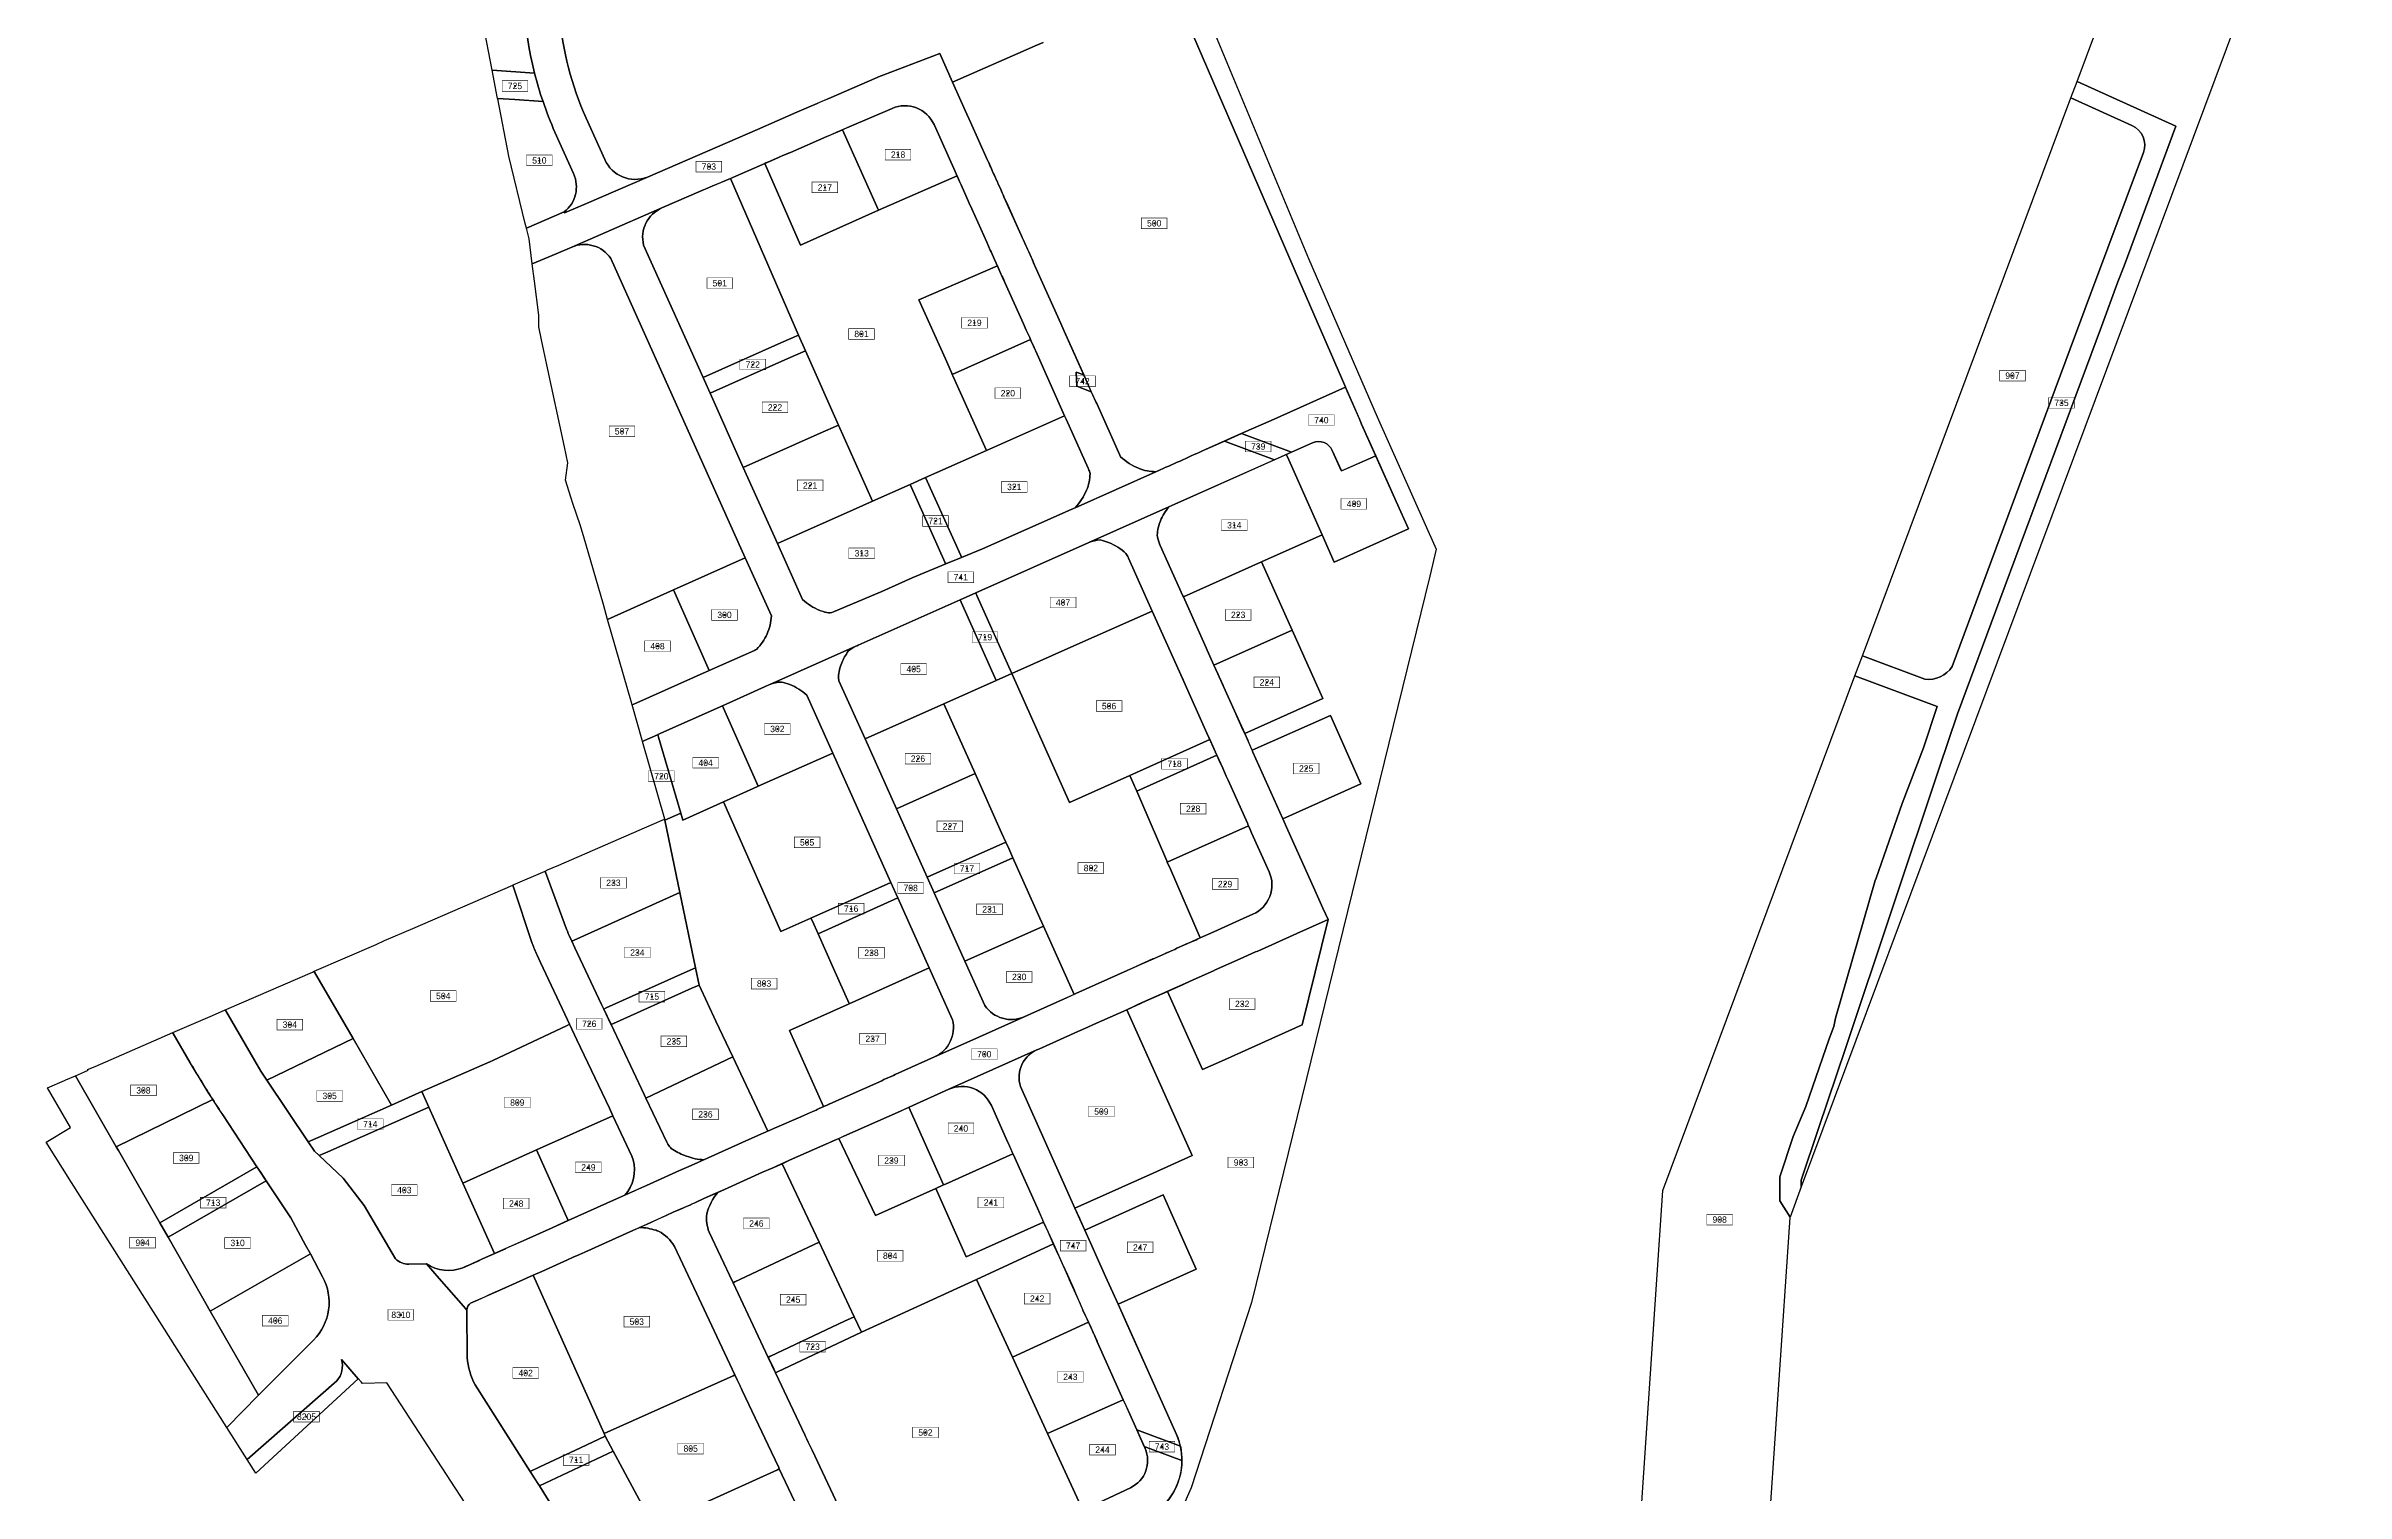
# Model space of a CAD drawing. Header units: millimetres. Extents: x 183940 to 185217, y 654069 to 656537.
# Drawn here: x 183940 to 185015, y 655316 to 655992 of the extents above; entities that cross this region are included whole.
import ezdxf
from ezdxf.enums import TextEntityAlignment as Align

# ---------------------------------------------------------------- set-up
doc = ezdxf.new("R2010")
doc.units = ezdxf.units.MM
doc.layers.add('pcell', color=160, linetype='Continuous')
doc.layers.add('scellno', color=160, linetype='Continuous')
doc.styles.add('mvt-nos', font='hebtxt.shx')

# ---------------------------------------------------------------- blocks, each defined once
blk = doc.blocks.new('cellno')
at = {"color": 2}
for points in [[(-0.4, 0), (0.4, 0)], [(0, 0.4), (0, -0.4)]]:
    blk.add_lwpolyline(points, dxfattribs=at)
at = {"layer": 'scellno', "const_width": 0.25}
blk.add_lwpolyline([(6, 2.5), (-6, 2.5), (-6, -2.5), (6, -2.5)], close=True, dxfattribs=at)
at = {"layer": 'scellno', "style": 'mvt-nos'}
blk.add_attdef('CELLNO', text='', height=3, dxfattribs=at).set_placement((0, 0), align=Align.MIDDLE)
at = {"layer": 'scellno', "style": 'mvt-nos', "flags": 1}
for tag, p in [('CODE', (-0.3, -6)), ('AREA', (0.2, -9))]:
    blk.add_attdef(tag, text='', height=2.5, dxfattribs=at).set_placement(p, align=Align.CENTER)

msp = doc.modelspace()

# ---------------------------------------------------------------- linework, layer by layer
at = {"layer": 'pcell'}
for points in [[(185014.8, 656140.2), (184760.3, 655458.6), (184760.3, 655461.7), (184768.4, 655485.8), (184781.1, 655523.8), (184824.8, 655654.3), (184833.3, 655679.7), (184853.1, 655732.9), (184900.6, 655860.6), (184908.3, 655881.5), (184911.2, 655889), (184912.7, 655893.2), (184935.3, 655954.3), (184889.2, 655975.2), (184961.1, 656167.7)], [(184475.5, 656023.5), (184530.1, 655892.4), (184562.1, 655818.4), (184589.8, 655756.6), (184586.7, 655744), (184503.5, 655404.6), (184475.2, 655318), (184399.8, 655147.5)]]:
    msp.add_lwpolyline(points, dxfattribs=at)
for points in [[(184115.1, 656108.3), (184114.5, 656119.8), (184114.8, 656119.7), (184121.6, 656118.1, -0.414214), (184125.4, 656112.1), (184123.8, 656105.3), (184135.7, 656102.5), (184137.3, 656109.3, -0.414214), (184143.3, 656113.1), (184157.1, 656109.8), (184164.4, 656108.1, -0.414214), (184175.6, 656090.1), (184169, 656061.8), (184165.6, 656046.1, 0.102075), (184168.4, 655979.1), (184148.7, 655980.5), (184144.5, 656002.3), (184144.5, 656008.1), (184140.7, 656027.9), (184140.4, 656028.4), (184136.7, 656039.7), (184127.1, 656075.9), (184119.3, 656099.2)], [(184148.7, 655980.4), (184148.7, 655980.5), (184168.4, 655979.1, 0.0209), (184172.4, 655965.8), (184159.3, 655966.7), (184151.2, 655967.2)], [(184164.7, 655906.6), (184182.3, 655914.2), (184182.5, 655913.8), (184192.7, 655918.2), (184221.2, 655930.5), (184272.6, 655952.8), (184291, 655960.8), (184296.5, 655963.2), (184300.5, 655964.9), (184302, 655965.6), (184306, 655967.3), (184328.6, 655977.1), (184329.1, 655977.3), (184331.6, 655978.3), (184357.8, 655988.3), (184363.7, 655974.9), (184369.7, 655961.6), (184372.2, 655956.1), (184380, 655938.7), (184380.4, 655937.8), (184380.5, 655937.6), (184381.9, 655934.3), (184382.8, 655932.3), (184382.9, 655932.3), (184383.8, 655930.1), (184384, 655929.8), (184384.1, 655929.5), (184384.2, 655929.2), (184384.4, 655928.9), (184385.3, 655926.8), (184385.4, 655926.7), (184386.1, 655925.1), (184386.3, 655924.7), (184386.6, 655924.1), (184386.7, 655923.8), (184387.8, 655921.4), (184387.8, 655921.3), (184388.9, 655918.8), (184394.4, 655906.5), (184396, 655903.1), (184396.3, 655902.3), (184396.7, 655901.4), (184396.9, 655901), (184398, 655898.5), (184398.4, 655897.6), (184398.8, 655896.8), (184399.2, 655895.9), (184399.4, 655895.5), (184400.5, 655893), (184400.9, 655892.1), (184402.1, 655889.4), (184402.2, 655889.1), (184414.4, 655862), (184415.9, 655858.5), (184425.1, 655838.1), (184421.5, 655839.4), (184421.8, 655832.8), (184428.6, 655830.2), (184430.7, 655825.5), (184430.9, 655825.2), (184431.1, 655824.7), (184441.9, 655800.6), (184442.3, 655799.8, 0.093569), (184450.7, 655794.4, 0.09349), (184458.7, 655792.8), (184421, 655776, 0.091778), (184426.4, 655784.2, 0.089977), (184428, 655791.9, 0.041834), (184427.3, 655794.1), (184427.2, 655794.4), (184416.9, 655817.3), (184416.1, 655819), (184402.6, 655849.2), (184400.5, 655853.8), (184400.2, 655854.6), (184399.8, 655855.5), (184398.2, 655859), (184396.9, 655861.9), (184388.2, 655881.2), (184387.1, 655883.6), (184384.2, 655890.3), (184383.4, 655892), (184381.8, 655895.5), (184381.4, 655896.4), (184379.8, 655900.1), (184372.8, 655915.6), (184371.6, 655918.3), (184367.8, 655926.8), (184367, 655928.5), (184365.4, 655932), (184365, 655933.1), (184355.1, 655955, 0.410591), (184335.5, 655962.6), (184315.5, 655954), (184310.5, 655951.8), (184310, 655951.6), (184307, 655950.3), (184305, 655949.4), (184288, 655942), (184287.1, 655941.7), (184283, 655939.9), (184282.5, 655939.7), (184282.1, 655939.5), (184281.6, 655939.3), (184277.5, 655937.5), (184277, 655937.3), (184276.5, 655937.1), (184276.1, 655936.9), (184260, 655929.9), (184257.3, 655928.8), (184257.3, 655928.8), (184254.5, 655927.5), (184251.8, 655926.4), (184249, 655925.2), (184246.3, 655924), (184246.3, 655924), (184228, 655916.1), (184199.4, 655903.7), (184185.8, 655897.8), (184178.6, 655894.6), (184167.4, 655889.9), (184165.9, 655901.6)], [(184886.3, 655967.6), (184889.2, 655975.2), (184935.3, 655954.3), (184912.7, 655893.2), (184911.2, 655889), (184908.3, 655881.5), (184900.6, 655860.6), (184853.1, 655732.9), (184833.3, 655679.7), (184824.8, 655654.3), (184781.1, 655523.8), (184768.4, 655485.8), (184760.3, 655461.7), (184760.3, 655458.6), (184755.1, 655444.5), (184750.3, 655452.1), (184750.3, 655463.3), (184756.6, 655482.1), (184762.4, 655496.1), (184773.4, 655527.7), (184775.5, 655533.5), (184776.3, 655537.4), (184794.9, 655601.8), (184795.3, 655602.9), (184807.4, 655637.7), (184817.4, 655663.8), (184823.8, 655683.1), (184785.4, 655697.4), (184789, 655706.8), (184818, 655695.9, 0.29283), (184830.8, 655701.8), (184860.5, 655781.5), (184895.5, 655875.8), (184920.2, 655942, 0.397573), (184914.8, 655954.6)], [(184182.3, 655914.2), (184164.7, 655906.6), (184164.1, 655908.8), (184156.4, 655940.3), (184151.3, 655967), (184151.2, 655967.2), (184159.3, 655966.7), (184172.4, 655965.8, 0.023175), (184178, 655951.5), (184180.1, 655946.7), (184186.7, 655932.1, -0.343711)], [(184365.4, 655932), (184365.9, 655931.1), (184329.2, 655915.1), (184328.4, 655916.8), (184312.3, 655952.6), (184312.5, 655952.7), (184315.5, 655954), (184335.5, 655962.6, -0.410591), (184355.1, 655955), (184365, 655933.1)], [(184789, 655706.8), (184886.3, 655967.6), (184914.8, 655954.6, -0.397573), (184920.2, 655942), (184895.5, 655875.8), (184860.5, 655781.5), (184830.8, 655701.8, -0.29283), (184818, 655695.9)], [(184228, 655916.1), (184246.3, 655924), (184246.3, 655924), (184251.8, 655926.4), (184251.8, 655926.4), (184260, 655929.9), (184291.8, 655856.6), (184283.6, 655853), (184247.2, 655836.8), (184219.4, 655898.7, -0.365358)], [(184185.8, 655897.8), (184199.4, 655903.7), (184228, 655916.1, 0.365358), (184219.4, 655898.7), (184247.2, 655836.8), (184249.7, 655831.3), (184250.5, 655829.5), (184266, 655794.8), (184282, 655759.2), (184293.7, 655733.1, 0.088843), (184301.8, 655728, 0.019263), (184303.3, 655727.5, 0.019263), (184305, 655727, 0.158931), (184308.1, 655727.3), (184330.7, 655736.9), (184344.9, 655743.2), (184360.6, 655749.7), (184366.1, 655751.9), (184368, 655752.7), (184377.8, 655756.8), (184419.2, 655775.2), (184420.2, 655775.6), (184421, 655776), (184458.7, 655792.8), (184460.4, 655793.6), (184460.8, 655793.7, 0.004741), (184481.9, 655803.2), (184490.8, 655807.1), (184514.2, 655798.4), (184467.6, 655777.6), (184464.8, 655776.4), (184427.4, 655759.7), (184427.1, 655759.6), (184374.6, 655736.2), (184367.3, 655732.9), (184319.7, 655711.7), (184319.2, 655711.5), (184318.6, 655711.3), (184278.4, 655693.3), (184277.6, 655693), (184256.2, 655683.4), (184226.1, 655670), (184225.9, 655669.9), (184219.8, 655667.2), (184218.9, 655666.8), (184218.8, 655667.3), (184214, 655683.8), (184214.9, 655684.2), (184250.1, 655699.9), (184271.2, 655709.3, 0.019666), (184272.2, 655709.8, 0.081411), (184277.1, 655717, 0.099043), (184279.1, 655725.4), (184266.9, 655752.5), (184204.1, 655892.5, 0.358081)], [(184168.4, 655881.9), (184167.4, 655889.9), (184178.6, 655894.6), (184185.8, 655897.8, -0.358081), (184204.1, 655892.5), (184266.9, 655752.5), (184233.4, 655737.6), (184202.5, 655723.8), (184200.6, 655730.8), (184191.3, 655762.9), (184189.7, 655768), (184186.5, 655777.5), (184185.4, 655780.9), (184182.9, 655788.9), (184184, 655796.9), (184182.4, 655804.4), (184174.2, 655842.7), (184172.8, 655849.3), (184171.7, 655854.4), (184170.4, 655860.5), (184170.5, 655866)], [(184522.2, 655801.9), (184498.7, 655810.6), (184499.7, 655811.1), (184512.6, 655816.8), (184547.4, 655832.3), (184554.4, 655816.3), (184554.8, 655815.1), (184561.5, 655800.3), (184545.6, 655793.2), (184545.5, 655793.2), (184545.4, 655793.3), (184541.2, 655802.7, 0.414214), (184532, 655806.3)], [(184421, 655776), (184420.2, 655775.6), (184419.2, 655775.2), (184377.8, 655756.8), (184368, 655752.7), (184367.6, 655753.6), (184351.2, 655790.1), (184356.4, 655792.4), (184379.6, 655802.7), (184416.1, 655819), (184416.4, 655818.3), (184416.9, 655817.3), (184427.2, 655794.4), (184427.3, 655794.1, -0.041834), (184428, 655791.9, -0.089977), (184426.4, 655784.2, -0.091778)], [(184460.8, 655758.4), (184460.5, 655759.1, -0.076507), (184459.4, 655763.2, -0.07849), (184460.9, 655769.9, -0.069831), (184464.8, 655776.4), (184467.6, 655777.6), (184519.7, 655800.8), (184520.2, 655799.7), (184536.4, 655763.3), (184508.1, 655750.7), (184471.6, 655734.3), (184471.4, 655734.8)], [(184561.5, 655800.3), (184571.1, 655778.9), (184576.8, 655766.1), (184542.1, 655750.5), (184536.4, 655763.3), (184520.2, 655799.7), (184519.7, 655800.8), (184532, 655806.3, -0.414214), (184541.2, 655802.7), (184545.5, 655793.2)], [(184360.6, 655749.7), (184344.9, 655743.2), (184330.7, 655736.9), (184308.1, 655727.3, -0.158932), (184305, 655727, -0.038541), (184301.8, 655728, -0.088843), (184293.7, 655733.1), (184282, 655759.2), (184317.4, 655775), (184326.4, 655779), (184343.9, 655786.8), (184360.3, 655750.3)], [(184460.5, 655759.1), (184460.8, 655758.4), (184471.4, 655734.8), (184471.6, 655734.3), (184479.1, 655717.5), (184485.9, 655702.4), (184487.9, 655698), (184488.4, 655696.9), (184490.2, 655692.9), (184490.3, 655692.5), (184495.5, 655681), (184497.8, 655675.9), (184498, 655675.6), (184501.7, 655667.3), (184502, 655666.4), (184504.1, 655661.8), (184518.1, 655630.6), (184520.5, 655625.3), (184532.4, 655598.7), (184533, 655597.3), (184536.8, 655588.8), (184539.2, 655583.5), (184524.6, 655577), (184506.4, 655568.8), (184505.3, 655568.4), (184498.1, 655565.1), (184486.2, 655559.8), (184486, 655559.7), (184474.4, 655554.5), (184469.7, 655552.4), (184468.9, 655552.1), (184466, 655550.8), (184459.8, 655548), (184458.7, 655547.5), (184450.7, 655543.9), (184448.8, 655543.1), (184445.2, 655541.4), (184429.6, 655534.5), (184426.9, 655533.2), (184422.3, 655531.2), (184404.1, 655523), (184403.1, 655522.6), (184362.1, 655504.2), (184343.5, 655495.9), (184339.4, 655494), (184312.9, 655482.3), (184311.1, 655481.4), (184308.7, 655480.4), (184307.4, 655479.8), (184306.1, 655479.2), (184305.6, 655479), (184303.2, 655477.9), (184287.6, 655471), (184279.5, 655467.4), (184275, 655465.4), (184257.2, 655457.4), (184251.7, 655455), (184248.7, 655453.6), (184247.5, 655453.1), (184241, 655450.1), (184233.2, 655446.7), (184230, 655445.2), (184223.6, 655442.3), (184222.3, 655441.7), (184219.8, 655440.6), (184214.3, 655438.2), (184191.9, 655428.1), (184189.2, 655426.9), (184186.5, 655425.7), (184183.8, 655424.5), (184171.8, 655419.1), (184167.8, 655417.3), (184155.1, 655411.6), (184147.3, 655408.1), (184145, 655407.1), (184138.5, 655404.2, 0.209961), (184136.8, 655401), (184135.3, 655402.8), (184123.9, 655415.8), (184117.9, 655422.6, 0.236967), (184134.9, 655420.8), (184140.2, 655423.1), (184142, 655423.9), (184142.2, 655424.1), (184143.1, 655424.5), (184154.9, 655429.7), (184155.2, 655429.9), (184164.9, 655434.2), (184176.7, 655439.5), (184178.7, 655440.4), (184182.2, 655442), (184184.2, 655442.9), (184206.7, 655453), (184215.2, 655456.8), (184216.1, 655457.2), (184220.7, 655459.2), (184236.2, 655466.2), (184241.7, 655468.6), (184249.6, 655472.2), (184268.5, 655480.7), (184272.5, 655482.5), (184273.1, 655482.7), (184280.6, 655486), (184292.9, 655491.3), (184298, 655493.6), (184300.1, 655494.5), (184300.5, 655494.7), (184301, 655495), (184301.5, 655495.2), (184304.7, 655496.6), (184305.1, 655496.8), (184306.5, 655497.4), (184330.7, 655508.2), (184331.6, 655508.7), (184336.1, 655510.7), (184337, 655511.1), (184337, 655511.1), (184355.3, 655519.3), (184369, 655525.4), (184383.6, 655532), (184397.3, 655538.1), (184415.6, 655546.3), (184421, 655548.8), (184421.4, 655548.9), (184445.4, 655559.7), (184451.9, 655562.6), (184453, 655563.1), (184457.6, 655565.1), (184466.7, 655569.2), (184467.6, 655569.6), (184468.5, 655570.1), (184475.8, 655573.3), (184477.7, 655574.1), (184478.6, 655574.6), (184479.5, 655575), (184485.9, 655577.8), (184499.6, 655584), (184504.1, 655586, 0.414214), (184511.7, 655605.8), (184503.5, 655624.1), (184502.5, 655626.4), (184502.3, 655626.6), (184502.2, 655627), (184502.1, 655627.3), (184501.9, 655627.6), (184501.8, 655627.9), (184501.7, 655628.2), (184501.5, 655628.6), (184492.5, 655648.7), (184491.6, 655650.5), (184490, 655654.2), (184488.4, 655657.8), (184486.9, 655661.1), (184486.7, 655661.5), (184486.6, 655661.7), (184485, 655665.2), (184484.7, 655666.1), (184484.4, 655666.6), (184482.6, 655670.7), (184471.8, 655694.8), (184469.8, 655699.3), (184457, 655727.7), (184446, 655752.4), (184445.9, 655752.6, 0.039777), (184444.8, 655754.6, 0.090206), (184436.7, 655759.7, 0.046171), (184432.8, 655760.9, 0.099453), (184427.4, 655759.7), (184464.8, 655776.4, 0.069831), (184460.9, 655769.9, 0.07849), (184459.4, 655763.2, 0.076507)], [(184374.6, 655736.2), (184427.1, 655759.6), (184427.4, 655759.7, -0.099453), (184432.8, 655760.9, -0.046171), (184436.7, 655759.7, -0.090206), (184444.8, 655754.6, -0.039777), (184445.9, 655752.6), (184446, 655752.4), (184457, 655727.7), (184420.4, 655711.5), (184391.5, 655698.5), (184375.1, 655735)], [(184266.9, 655752.5), (184279.1, 655725.4, -0.099043), (184277.1, 655717, -0.081411), (184272.2, 655709.8, -0.019666), (184271.2, 655709.3), (184250.1, 655699.9), (184249.6, 655701), (184233.4, 655737.6)], [(184319.7, 655711.7), (184367.3, 655732.9), (184367.8, 655731.8), (184384.2, 655695.3), (184359.7, 655684.4), (184322.9, 655668), (184310.7, 655695.1, -0.031217), (184310.4, 655696.8, -0.078793), (184312, 655703.5, -0.057389), (184315, 655708.9, -0.076986), (184318.6, 655711.3), (184319.2, 655711.5)], [(184278.4, 655693.3), (184318.6, 655711.3, 0.076986), (184315, 655708.9, 0.057389), (184312, 655703.5, 0.078793), (184310.4, 655696.8, 0.031217), (184310.7, 655695.1), (184322.9, 655668), (184337.6, 655635.2), (184351.9, 655603.3), (184355.2, 655596), (184369.5, 655564), (184378.8, 655543.4, 0.364488), (184397.3, 655538.1), (184383.6, 655532), (184369, 655525.4), (184355.3, 655519.3, 0.364612), (184363.7, 655536.7), (184352.8, 655560.9), (184338.2, 655593.6), (184334.9, 655600.9), (184307.8, 655661.3), (184295.7, 655688.4, 0.087831), (184287.7, 655693.4, 0.046064), (184283.8, 655694.5, 0.1004)], [(184256.2, 655683.4), (184277.6, 655693), (184278.4, 655693.3, -0.1004), (184283.8, 655694.5, -0.046064), (184287.7, 655693.4, -0.087831), (184295.7, 655688.4), (184307.8, 655661.3), (184273, 655645.8), (184256.7, 655682.3)], [(184223.4, 655627.9), (184229.2, 655630.4), (184229.4, 655629.9), (184236.4, 655596.1), (184187, 655573.9), (184185.9, 655573.4), (184185.8, 655573.6), (184185.1, 655575, -0.0222), (184183.4, 655579.1), (184173.6, 655605.7), (184173.4, 655606.2), (184174.5, 655606.7), (184179.8, 655609)], [(184464.1, 655610.4), (184502.1, 655627.3), (184502.2, 655627), (184502.3, 655626.6), (184502.5, 655626.4), (184503.5, 655624.1), (184511.7, 655605.8, -0.414214), (184504.1, 655586), (184499.6, 655584), (184485.9, 655577.8), (184479.5, 655575), (184479.4, 655574.9), (184465.6, 655607.1)], [(184158.4, 655599.7), (184173.4, 655606.2), (184173.6, 655605.7), (184183.4, 655579.1, 0.0222), (184185.1, 655575), (184185.8, 655573.6), (184185.9, 655573.4), (184187.3, 655570.3), (184199.8, 655543.8), (184202.4, 655538.4), (184204.2, 655534.5), (184219.7, 655501.8), (184220.5, 655500), (184230.2, 655479.5), (184230.8, 655478.5, 0.03417), (184232.3, 655476.5, 0.066588), (184238.6, 655473.3, -0.010904), (184239.5, 655473, 0.095209), (184247.6, 655471.3), (184241.7, 655468.6), (184236.2, 655466.2), (184220.7, 655459.2), (184210.6, 655454.7, 0.258012), (184214.5, 655471.3), (184213.9, 655472.9), (184205, 655491.8), (184203.4, 655495.3), (184188.2, 655527.3), (184184.8, 655534.6), (184183.9, 655536.6), (184171.2, 655563.5), (184169.6, 655566.9, -0.02945), (184167.4, 655572.4), (184158.4, 655599.1), (184158.3, 655599.6)], [(184111.6, 655579.4), (184158.3, 655599.6), (184158.4, 655599.1), (184167.4, 655572.4, 0.02945), (184169.6, 655566.9), (184171.2, 655563.5), (184183.9, 655536.6), (184184.8, 655534.6), (184183.7, 655534), (184148.9, 655517.7), (184147.5, 655517), (184115.8, 655503.1), (184101.6, 655496.8), (184083.7, 655527.9), (184065.7, 655559), (184065.5, 655559.4), (184094.4, 655571.9), (184098.4, 655573.7)], [(184406.2, 655580.5), (184420.6, 655548.5), (184415.6, 655546.3), (184397.3, 655538.1, -0.364488), (184378.8, 655543.4), (184369.5, 655564)], [(184352.8, 655560.9), (184363.7, 655536.7, -0.364612), (184355.3, 655519.3), (184337, 655511.1), (184336.1, 655510.7), (184331.6, 655508.7), (184331.6, 655508.7), (184330.7, 655508.2), (184306.5, 655497.4), (184305.6, 655497), (184304.7, 655496.6), (184303.5, 655496.1), (184287.5, 655531.7), (184315.4, 655544.2)], [(184457.5, 655465), (184420.9, 655448.6), (184396.1, 655504.1, -0.414157), (184403.1, 655522.6), (184403.6, 655522.8), (184404.1, 655523), (184422.3, 655531.2), (184426.9, 655533.2), (184429.6, 655534.5), (184445.2, 655541.4), (184461.6, 655504.9), (184475.8, 655473.2)], [(183990.5, 655526.8), (183999.4, 655530.7), (183999.6, 655530.3), (184007.6, 655516.6, 0.009879), (184018.1, 655499.4), (183973, 655477.3), (183954, 655510.5), (183958.1, 655512.3), (183959.9, 655513.1), (183959.6, 655513.4), (183963.2, 655514.9)], [(184268.5, 655480.7), (184249.6, 655472.2), (184247.6, 655471.3, -0.095209), (184239.5, 655473, 0.010904), (184238.6, 655473.3, -0.066588), (184232.3, 655476.5, -0.03417), (184230.8, 655478.5), (184230.2, 655479.5), (184220.5, 655500), (184261.1, 655519.3), (184277.4, 655484.6), (184273.1, 655482.7), (184272.5, 655482.5)], [(184470.2, 655337.4), (184449.8, 655345.1), (184446.6, 655352.3), (184446, 655353.7), (184444.2, 655357.7), (184443.5, 655359.1), (184431.5, 655385.9), (184429.7, 655390.1), (184429.5, 655390.5), (184429.1, 655391.3), (184427.3, 655395.4), (184427.2, 655395.6), (184426.6, 655396.8), (184424.7, 655401), (184424.7, 655401.1), (184423.2, 655404.6), (184422.3, 655406.5), (184422.1, 655406.9), (184418.3, 655415.5), (184418.3, 655415.5), (184418.2, 655415.6), (184413.7, 655425.7), (184413.3, 655426.7), (184411.2, 655431.1), (184410.9, 655431.9), (184410.9, 655431.9), (184410.8, 655432.1), (184408.4, 655437.6), (184406.3, 655442.1), (184406, 655442.9), (184405.9, 655443.1), (184403.4, 655448.6), (184392.1, 655473.8), (184392.1, 655473.9), (184389.7, 655479.3), (184389.6, 655479.4), (184381.9, 655496.6, 0.41427), (184362.1, 655504.2), (184403.1, 655522.6, 0.414157), (184396.1, 655504.1), (184420.9, 655448.6), (184423.1, 655443.9), (184423.4, 655443.2), (184425.5, 655438.4), (184435.3, 655416.7), (184441.1, 655403.7), (184458.3, 655365.4), (184468.4, 655342.9, -0.047668)], [(183974, 655475.6), (183973, 655477.3), (184018.1, 655499.4, 0.004193), (184022.8, 655492.2), (184038.7, 655468), (183993.3, 655441.8)], [(184360.5, 655459.9), (184359.6, 655459.5), (184343.4, 655495.8), (184343.5, 655495.9), (184362.1, 655504.2, -0.41424), (184381.9, 655496.6), (184389.6, 655479.4), (184392, 655474)], [(184071.8, 655475), (184119.1, 655495.8), (184134.9, 655460.4), (184149.7, 655427.4), (184145.6, 655425.6), (184137.7, 655422), (184136.7, 655421.6), (184136.5, 655421.5), (184134.9, 655420.8, -0.236967), (184117.9, 655422.6), (184109.7, 655422.5, -0.198065), (184103.5, 655424.9), (184088.9, 655449.9), (184079.1, 655462.6), (184067.8, 655473.2)], [(184184.2, 655442.9), (184169.4, 655475.9), (184205, 655491.8), (184213.9, 655472.9), (184214.5, 655471.3, -0.258012), (184210.6, 655454.7), (184206.7, 655453)], [(184254.1, 655456), (184257.2, 655457.4), (184275, 655465.4), (184279.5, 655467.4), (184284.1, 655469.4), (184301.4, 655432.8), (184262.1, 655414.2), (184261.2, 655413.8), (184260.9, 655414.4), (184250, 655437.5, -0.117787), (184248.9, 655445.9, -0.114143)], [(184191.9, 655428.1), (184214.3, 655438.2), (184217.5, 655439.6, -0.072903), (184225.2, 655438.3, -0.026073), (184226.4, 655437.9, -0.146162), (184233.8, 655430.8), (184242.9, 655411.6), (184262.1, 655370.7), (184261.2, 655370.3), (184201, 655343.3), (184167.8, 655417.3), (184171.8, 655419.1), (184183.8, 655424.5), (184186.5, 655425.7), (184189.2, 655426.9)], [(184039.4, 655361.2), (184016.9, 655400.5), (184063.7, 655427.3), (184069.4, 655416.6, -0.331738), (184065.2, 655387)], [(184201, 655343.3), (184201.5, 655342.1), (184189.9, 655336.7), (184170.9, 655327.7), (184166.4, 655325.6), (184140.7, 655366, -0.10101), (184136.9, 655378.9), (184136.8, 655401, -0.209961), (184138.5, 655404.2), (184141.8, 655405.7), (184145.9, 655407.5), (184150.5, 655409.6), (184155.1, 655411.6), (184167.8, 655417.3)], [(184391.7, 655379), (184408.1, 655343.3), (184424.6, 655307.5), (184392.3, 655292.3), (184374.6, 655283.9), (184347.2, 655271, -0.194426), (184335.5, 655270.6, -0.011553), (184333.7, 655271.2, -0.15123), (184325.7, 655277.4, -0.01714), (184325.1, 655278.3), (184325, 655278.5), (184298.1, 655335.5), (184294.7, 655342.7), (184281, 655371.7), (184281.9, 655372.1), (184321.2, 655390.7), (184374.9, 655415.3)], [(184086.1, 655368.9), (184038.2, 655324.8), (184034.1, 655331.2), (184076.1, 655367.9, 0.246548), (184078.3, 655377.9)], [(184408.1, 655343.3), (184443.5, 655359.1), (184443.8, 655358.5), (184446.6, 655352.3), (184453.7, 655336.4, -0.408552), (184446.9, 655318), (184424.6, 655307.5)], [(184470.9, 655330.7), (184453.3, 655337.3), (184449.8, 655345.1), (184470.2, 655337.4, -0.056623)]]:
    msp.add_lwpolyline(points, format="xyb", close=True, dxfattribs=at)
for points in [[(184183.9, 656055.7, 0.16806), (184192.6, 655958), (184201.3, 655938.7, 0.40578), (184221.2, 655930.5), (184192.7, 655918.2), (184182.5, 655913.8), (184182.3, 655914.2, 0.343711), (184186.7, 655932.1), (184180.1, 655946.7), (184178, 655951.5, -0.023175), (184172.4, 655965.8, -0.0209), (184168.4, 655979.1, -0.102075), (184165.6, 656046.1)], [(184406.1, 655993.4), (184402.4, 655991.8), (184400.6, 655991), (184363.7, 655974.9), (184357.8, 655988.3), (184331.6, 655978.3), (184329.1, 655977.3), (184328.6, 655977.1), (184306, 655967.3), (184300.5, 655964.9), (184296.5, 655963.2), (184291, 655960.8), (184272.6, 655952.8), (184221.2, 655930.5, -0.40578), (184201.3, 655938.7), (184192.6, 655958, -0.16806), (184183.9, 656055.7)], [(184466.3, 656019.5), (184525.9, 655881.9), (184547, 655833.1), (184547.4, 655832.3), (184512.6, 655816.8), (184499.7, 655811.1), (184481.9, 655803.2, -0.004741), (184460.8, 655793.7), (184460.4, 655793.6), (184458.7, 655792.8, -0.09349), (184450.7, 655794.4, -0.093569), (184442.3, 655799.8), (184441.9, 655800.6), (184431.1, 655824.7), (184430.9, 655825.2), (184430.7, 655825.5), (184415.9, 655858.5), (184414.4, 655862), (184402.2, 655889.1), (184402.1, 655889.4), (184401.6, 655890.4), (184400.9, 655892.1), (184400.5, 655893), (184399.4, 655895.5), (184399.2, 655895.9), (184398.8, 655896.8), (184398.4, 655897.6), (184398, 655898.5), (184396.9, 655901), (184396.7, 655901.4), (184396, 655903.1), (184394.4, 655906.5), (184387.8, 655921.3), (184386.9, 655923.4), (184386.7, 655923.8), (184386.6, 655924.1), (184386.4, 655924.3), (184386.3, 655924.7), (184385.3, 655926.8), (184384.9, 655927.8), (184384.4, 655928.9), (184384.2, 655929.2), (184384.1, 655929.5), (184384, 655929.8), (184383.8, 655930.1), (184382.9, 655932.1), (184382.9, 655932.3), (184382.8, 655932.3), (184381.9, 655934.3), (184381.6, 655935), (184381.5, 655935.2), (184381.4, 655935.6), (184380.5, 655937.6), (184380.4, 655937.8), (184380, 655938.7), (184372.2, 655956.1), (184369.7, 655961.6), (184363.7, 655974.9), (184400.6, 655991), (184402.4, 655991.8), (184406.1, 655993.4)], [(184453.7, 655303.6, 0.40738), (184468.4, 655342.9), (184458.3, 655365.4), (184444.7, 655395.6), (184441.1, 655403.7), (184477.6, 655420.1), (184471.8, 655433.1), (184462.1, 655454.8), (184425.5, 655438.4), (184420.9, 655448.6), (184457.5, 655465), (184475.8, 655473.2), (184461.6, 655504.9), (184445.2, 655541.4), (184454.3, 655545.5), (184464.2, 655549.9), (184480.6, 655513.4), (184490.8, 655518), (184501.9, 655523), (184527.1, 655534.3), (184539.2, 655583.5), (184536.8, 655588.8), (184533, 655597.3), (184532.4, 655598.7), (184520.5, 655625.3), (184518.1, 655630.6), (184554.6, 655647), (184540.3, 655678.9), (184503.8, 655662.6), (184500.3, 655670.4), (184536.8, 655686.8), (184522.4, 655718.7), (184508.1, 655750.7), (184536.4, 655763.3), (184542.1, 655750.5), (184576.8, 655766.1), (184571.1, 655778.9), (184554.8, 655815.1), (184553.7, 655817.8), (184548.2, 655830.5), (184547.4, 655832.3), (184547, 655833.1), (184525.9, 655881.9), (184466.3, 656019.5)], [(184136.1, 655310.7), (184099.4, 655367), (184088.1, 655366.7), (184087.5, 655367.5), (184086.1, 655369), (184086.1, 655368.9), (184078.3, 655377.9, -0.246548), (184076.1, 655367.9), (184034.1, 655331.2), (184024.6, 655346.2), (184039.4, 655361.2), (184065.2, 655387, 0.331738), (184069.4, 655416.6), (184063.7, 655427.3), (184061.5, 655431.3), (184054.5, 655444.1), (184043.1, 655461.4), (184039.8, 655466.4), (184038.7, 655468), (184022.8, 655492.2, -0.014073), (184007.6, 655516.6), (183999.6, 655530.3), (183999.4, 655530.7), (184017.9, 655538.7), (184023.9, 655541.3), (184024.2, 655540.9), (184040.5, 655512.6), (184043.3, 655508.5), (184062.6, 655479.7), (184065.6, 655475.2), (184067.8, 655473.2), (184079.1, 655462.6), (184088.9, 655449.9), (184103.5, 655424.9, 0.198065), (184109.7, 655422.5), (184117.9, 655422.6), (184123.9, 655415.8), (184135.3, 655402.8), (184136.8, 655401), (184136.9, 655378.9, 0.10101), (184140.7, 655366), (184166.4, 655325.6), (184167.5, 655323.8), (184169.6, 655320.5), (184170.7, 655318.8), (184182.5, 655300.1)], [(184298.8, 655293), (184282.8, 655326.8), (184282.6, 655327.4), (184279.2, 655334.6), (184265.5, 655363.5), (184264.7, 655365.3), (184262.1, 655370.7), (184242.9, 655411.6), (184233.8, 655430.8, 0.146162), (184226.4, 655437.9, 0.026073), (184225.2, 655438.3, 0.072903), (184217.5, 655439.6), (184218.1, 655439.9), (184227.7, 655444.2), (184230, 655445.2), (184233.2, 655446.7), (184235.5, 655447.7), (184237.8, 655448.7), (184238.7, 655449.1), (184241, 655450.1), (184242, 655450.6), (184243.3, 655451.2), (184247.5, 655453.1), (184254.1, 655456, 0.114143), (184248.9, 655445.9, 0.117787), (184250, 655437.5), (184260.9, 655414.4), (184261.2, 655413.8), (184277.6, 655378.9), (184278.5, 655377.1), (184280.2, 655373.5), (184281, 655371.7), (184294.7, 655342.7), (184295.5, 655340.9), (184297.2, 655337.3), (184298.1, 655335.5), (184325, 655278.5)], [(184424.6, 655307.5), (184446.9, 655318, 0.408552), (184453.7, 655336.4), (184453.3, 655337.3), (184470.9, 655330.7, -0.290435), (184453.7, 655303.6)]]:
    msp.add_lwpolyline(points, format="xyb", dxfattribs=at)
for points in [[(184328.4, 655916.8), (184329.2, 655915.1), (184292.7, 655898.7), (184276.1, 655936.9), (184279.3, 655938.3), (184282.1, 655939.5), (184282.5, 655939.7), (184283, 655939.9), (184283.4, 655940.1), (184288, 655942), (184305, 655949.4), (184312.3, 655952.6)], [(184351.2, 655790.1), (184343.9, 655786.8), (184326.4, 655779), (184310.5, 655814.6), (184295, 655849.3), (184291.8, 655856.6), (184260, 655929.9), (184276.1, 655936.9), (184292.7, 655898.7), (184329.2, 655915.1), (184365.9, 655931.1), (184367, 655928.5), (184367.8, 655926.8), (184371.6, 655918.3), (184372.8, 655915.6), (184379.8, 655900.1), (184380.9, 655897.5), (184381.4, 655896.4), (184381.8, 655895.5), (184383.4, 655892), (184384.2, 655890.3), (184384.7, 655889.1), (184348, 655873.1), (184360.4, 655845.6), (184363.3, 655839.1), (184363.6, 655838.3), (184363.9, 655837.6), (184379.6, 655802.7), (184356.4, 655792.4)], [(184400.2, 655854.6), (184363.6, 655838.3), (184363.3, 655839.1), (184360.4, 655845.6), (184348, 655873.1), (184384.7, 655889.1), (184386.7, 655884.5), (184386.9, 655884.1), (184387.2, 655883.6), (184387.4, 655883.2), (184388.2, 655881.2), (184396.9, 655861.9), (184398.2, 655859), (184399.8, 655855.5)], [(184250.5, 655829.5), (184247.2, 655836.8), (184283.6, 655853), (184291.8, 655856.6), (184295, 655849.3), (184286.8, 655845.7)], [(184363.6, 655838.3), (184400.2, 655854.6), (184400.5, 655853.8), (184401.9, 655850.8), (184402.1, 655850.2), (184402.3, 655849.8), (184402.6, 655849.2), (184416.1, 655819), (184379.6, 655802.7), (184363.9, 655837.6)], [(184266, 655794.8), (184250.5, 655829.5), (184286.8, 655845.7), (184295, 655849.3), (184310.5, 655814.6), (184301.9, 655810.8)], [(184428.6, 655830.2), (184421.8, 655832.8), (184421.5, 655839.4), (184425.1, 655838.1)], [(184282, 655759.2), (184266, 655794.8), (184301.9, 655810.8), (184310.5, 655814.6), (184326.4, 655779), (184317.4, 655775)], [(184490.8, 655807.1), (184498.7, 655810.6), (184522.2, 655801.9), (184514.2, 655798.4)], [(184368, 655752.7), (184360.6, 655749.7), (184360.3, 655750.3), (184343.9, 655786.8), (184351.2, 655790.1), (184367.6, 655753.6)], [(184522.4, 655718.7), (184485.9, 655702.4), (184479.1, 655717.5), (184471.6, 655734.3), (184508.1, 655750.7)], [(184202.5, 655723.8), (184233.4, 655737.6), (184249.6, 655701), (184250.1, 655699.9), (184214.9, 655684.2), (184214, 655683.8), (184214, 655683.8), (184213.7, 655685)], [(184391.5, 655698.5), (184391.5, 655698.5), (184384.2, 655695.3), (184367.8, 655731.8), (184367.3, 655732.9), (184374.6, 655736.2), (184375.1, 655735)], [(184484, 655667.6), (184484, 655667.6), (184446.6, 655650.9), (184418.4, 655638.2), (184391.5, 655698.5), (184391.5, 655698.5), (184420.4, 655711.5), (184457, 655727.7), (184469.8, 655699.3), (184471.5, 655695.5), (184471.8, 655694.8), (184482.6, 655670.7)], [(184485.9, 655702.4), (184522.4, 655718.7), (184536.8, 655686.8), (184500.3, 655670.4), (184499.6, 655671.9), (184495.5, 655681), (184490.3, 655692.5), (184487.7, 655698.4)], [(184388.7, 655619.7), (184386.7, 655624), (184374.3, 655651.7), (184359.7, 655684.4), (184384.2, 655695.3), (184391.5, 655698.5), (184418.4, 655638.2), (184446.6, 655650.9), (184446.6, 655650.9), (184448.5, 655646.6), (184448.8, 655645.8), (184448.9, 655645.6), (184449.2, 655644.9), (184449.8, 655643.5), (184451.7, 655639.2), (184463.9, 655611), (184464.1, 655610.4), (184465.6, 655607.1), (184479.4, 655574.9), (184475.8, 655573.3), (184474, 655572.5), (184473.1, 655572.1), (184472.2, 655571.7), (184468.5, 655570.1), (184467.6, 655569.6), (184463.1, 655567.6), (184462.9, 655567.5), (184457.6, 655565.1), (184457.4, 655565.1), (184451.9, 655562.6), (184447.5, 655560.6), (184445.4, 655559.7), (184421.4, 655548.9), (184420.6, 655548.6), (184420.6, 655548.5), (184406.2, 655580.5), (184404.6, 655584.1), (184391.9, 655612.4), (184390, 655616.7)], [(184669.6, 655070.5), (184695.7, 655456.9), (184785.4, 655697.4), (184823.8, 655683.1), (184817.4, 655663.8), (184807.4, 655637.7), (184795.3, 655602.9), (184794.9, 655601.8), (184776.3, 655537.4), (184775.5, 655533.5), (184773.4, 655527.7), (184762.4, 655496.1), (184756.6, 655482.1), (184750.3, 655463.3), (184750.3, 655452.1), (184755.1, 655444.5), (184755, 655444.2), (184727.8, 655042.3), (184704.2, 655055.6)], [(184256.2, 655683.4), (184256.7, 655682.3), (184273, 655645.8), (184270.6, 655644.7), (184256.7, 655638.5), (184237.7, 655630), (184236.8, 655633.2), (184226.4, 655668.8), (184226.1, 655670)], [(184322.9, 655668), (184359.7, 655684.4), (184374.3, 655651.7), (184337.6, 655635.2)], [(184229.3, 655630.5), (184218.9, 655666.8), (184219.8, 655667.2), (184225.9, 655669.9), (184226.1, 655670), (184226.4, 655668.8), (184236.8, 655633.2), (184229.4, 655629.9), (184229.2, 655630.4)], [(184503.8, 655662.6), (184540.3, 655678.9), (184554.6, 655647), (184518.1, 655630.6), (184504.1, 655661.8)], [(184270.6, 655644.7), (184273, 655645.8), (184307.8, 655661.3), (184334.9, 655600.9), (184297.6, 655584.2), (184283.6, 655578), (184256.7, 655638.5)], [(184487.2, 655660.3), (184449.8, 655643.5), (184449.2, 655644.9), (184448.9, 655645.6), (184448.8, 655645.8), (184448.5, 655646.6), (184446.6, 655650.9), (184484, 655667.6), (184484, 655667.6), (184484.1, 655667.4), (184486.6, 655661.7), (184486.7, 655661.5), (184486.9, 655661.1), (184487.1, 655660.6)], [(184502.1, 655627.3), (184464.1, 655610.4), (184463.9, 655611), (184451.7, 655639.2), (184449.8, 655643.5), (184487.2, 655660.3), (184490, 655654.2), (184491.6, 655650.5), (184492.5, 655648.7), (184501.5, 655628.6), (184501.7, 655628.2), (184501.8, 655627.9), (184501.9, 655627.6)], [(184374.3, 655651.7), (184386.7, 655624), (184388.7, 655619.7), (184351.9, 655603.3), (184337.6, 655635.2)], [(184236.4, 655596.1), (184229.4, 655629.9), (184236.8, 655633.2), (184237.7, 655630), (184256.7, 655638.5), (184283.6, 655578), (184297.6, 655584.2), (184298.3, 655582.7), (184300.9, 655576.9), (184308.1, 655560.6), (184315.4, 655544.3), (184315.4, 655544.2), (184287.5, 655531.7), (184303.5, 655496.1), (184300.5, 655494.7), (184300.1, 655494.5), (184299.2, 655494.1), (184296, 655492.7), (184292.9, 655491.3), (184280.6, 655486), (184277.4, 655484.6), (184261.1, 655519.3), (184253.2, 655536.1), (184245.3, 655552.9), (184243.6, 655561)], [(184388.7, 655619.7), (184390, 655616.7), (184391.9, 655612.4), (184355.2, 655596), (184351.9, 655603.3)], [(184391.9, 655612.4), (184404.6, 655584.1), (184406.2, 655580.5), (184369.5, 655564), (184355.2, 655596)], [(184187, 655573.9), (184236.4, 655596.1), (184243.6, 655561), (184238.4, 655558.6), (184201.9, 655542.3), (184200.8, 655541.7), (184199.8, 655543.8), (184187.3, 655570.3), (184185.9, 655573.4)], [(184334.9, 655600.9), (184338.2, 655593.6), (184300.9, 655576.9), (184298.3, 655582.7), (184297.6, 655584.2)], [(184338.2, 655593.6), (184352.8, 655560.9), (184315.4, 655544.2), (184315.4, 655544.3), (184308.1, 655560.6), (184300.9, 655576.9)], [(184480.6, 655513.4), (184464.2, 655549.9), (184471.5, 655553.2), (184474.4, 655554.5), (184486, 655559.7), (184486.2, 655559.8), (184498.1, 655565.1), (184505.3, 655568.4), (184506.4, 655568.8), (184524.6, 655577), (184539.2, 655583.5), (184527.1, 655534.3), (184501.9, 655523), (184490.8, 655518)], [(184243.6, 655561), (184245.3, 655552.9), (184241.9, 655551.4), (184205.3, 655535), (184204.2, 655534.5), (184204.1, 655534.7), (184200.8, 655541.7), (184201.9, 655542.3), (184238.4, 655558.6)], [(184064.7, 655559), (184065.5, 655559.4), (184065.7, 655559), (184083.7, 655527.9), (184043.3, 655508.5), (184040.5, 655512.6), (184024.2, 655540.9), (184023.9, 655541.3), (184024.6, 655541.6)], [(184241.9, 655551.4), (184245.3, 655552.9), (184253.2, 655536.1), (184261.1, 655519.3), (184220.5, 655500), (184219.7, 655501.8), (184204.2, 655534.5), (184205.3, 655535)], [(184119.1, 655495.8), (184115.8, 655503.1), (184147.5, 655517), (184148.9, 655517.7), (184183.7, 655534), (184184.8, 655534.6), (184188.2, 655527.3), (184203.4, 655495.3), (184205, 655491.8), (184169.4, 655475.9), (184134.9, 655460.4)], [(184043.3, 655508.5), (184083.7, 655527.9), (184101.6, 655496.8), (184067.3, 655481.7), (184062.6, 655479.7)], [(184039.4, 655361.2), (184024.6, 655346.2), (183952.1, 655460.7), (183940.2, 655479.5), (183951.7, 655486.3), (183940.9, 655504.9), (183948.8, 655508.3), (183949.5, 655508.6), (183954, 655510.5), (183973, 655477.3), (183974, 655475.6), (183993.3, 655441.8), (183997.2, 655435.1), (184012.8, 655407.7), (184016.9, 655400.5)], [(184115.8, 655503.1), (184119.1, 655495.8), (184071.8, 655475), (184067.8, 655473.2), (184065.6, 655475.2), (184062.6, 655479.7), (184067.3, 655481.7), (184101.6, 655496.8)], [(184359.6, 655459.5), (184355.9, 655457.8), (184327.7, 655445.2), (184310.6, 655481.2), (184311.6, 655481.6), (184312.9, 655482.3), (184339.4, 655494), (184343.4, 655495.8)], [(184134.9, 655460.4), (184169.4, 655475.9), (184184.2, 655442.9), (184184, 655442.8), (184176.7, 655439.5), (184164.9, 655434.2), (184160.4, 655432.2), (184149.7, 655427.4)], [(184321.2, 655390.7), (184317.8, 655397.9), (184301.4, 655432.8), (184284.1, 655469.4), (184287.6, 655471), (184303.2, 655477.9), (184305.6, 655479), (184307, 655479.6), (184310.6, 655481.2), (184327.7, 655445.2), (184355.9, 655457.8), (184370.1, 655425.9), (184406.3, 655442.1), (184408.4, 655437.5), (184410.9, 655431.9), (184374.9, 655415.3)], [(183993.3, 655441.8), (184038.7, 655468), (184040.5, 655465.3), (184043.1, 655461.4), (183997.2, 655435.1)], [(184355.9, 655457.8), (184359.6, 655459.5), (184360.5, 655459.9), (184392, 655474), (184392.1, 655473.8), (184403.4, 655448.6), (184406.3, 655442.1), (184370.1, 655425.9)], [(184063.7, 655427.3), (184016.9, 655400.5), (184012.8, 655407.7), (183997.2, 655435.1), (184043.1, 655461.4), (184054.5, 655444.1), (184061.5, 655431.3)], [(184435.3, 655416.7), (184425.5, 655438.4), (184462.1, 655454.8), (184471.8, 655433.1), (184477.6, 655420.1), (184441.1, 655403.7)], [(184301.4, 655432.8), (184317.8, 655397.9), (184313.3, 655395.8), (184278.7, 655379.5), (184278.5, 655379.4), (184277.6, 655378.9), (184261.2, 655413.8), (184262.1, 655414.2)], [(184374.9, 655415.3), (184410.9, 655431.9), (184415, 655422.8), (184417.4, 655417.5), (184420.7, 655410.2), (184420.7, 655410), (184424.7, 655401), (184427.3, 655395.4), (184391.7, 655379)], [(184317.8, 655397.9), (184321.2, 655390.7), (184281.9, 655372.1), (184281, 655371.7), (184277.6, 655378.9), (184278.5, 655379.4), (184278.7, 655379.5), (184313.3, 655395.8)], [(184408.1, 655343.3), (184391.7, 655379), (184427.3, 655395.4), (184427.7, 655394.5), (184429.5, 655390.5), (184431.3, 655386.5), (184431.5, 655385.9), (184443.5, 655359.1)], [(184246.9, 655310.5), (184239.9, 655307.3), (184224, 655300.1), (184205.2, 655335.1), (184201.5, 655342.1), (184201, 655343.3), (184261.2, 655370.3), (184262.1, 655370.7), (184265.5, 655363.5), (184279.2, 655334.6), (184282.6, 655327.4), (184282.8, 655326.8), (184281.9, 655326.4)], [(184201.5, 655342.1), (184205.2, 655335.1), (184170.7, 655318.8), (184166.4, 655325.6), (184170.9, 655327.7), (184189.9, 655336.7)], [(184205.2, 655335.1), (184224, 655300.1), (184196, 655287.3), (184191.5, 655285.3), (184182.5, 655300.1), (184170.7, 655318.8)], [(184297.9, 655292.5), (184262.7, 655275.9), (184246.9, 655310.5), (184281.9, 655326.4), (184282.8, 655326.8), (184298.8, 655293)]]:
    msp.add_lwpolyline(points, close=True, dxfattribs=at)

# ---------------------------------------------------------------- block references
at = {"layer": 'scellno'}
for p, values in [((184159.3, 655973.1), {'CELLNO': '725'}), ((184170.7, 655938.3), {'CELLNO': '510'}), ((184249.9, 655935.4), {'CELLNO': '703'}), ((184338.3, 655941), {'CELLNO': '218'}), ((184304.1, 655925.7), {'CELLNO': '217'}), ((184458, 655908.9), {'CELLNO': '500'}), ((184255, 655880.9), {'CELLNO': '501'}), ((184374, 655862.4), {'CELLNO': '219'}), ((184321.2, 655857.2), {'CELLNO': '801'}), ((184270.4, 655842.9), {'CELLNO': '722'}), ((184389.6, 655829.5), {'CELLNO': '220'}), ((184424.5, 655835.1), {'CELLNO': '742'}), ((184859, 655837.7), {'CELLNO': '907'}), ((184280.8, 655822.9), {'CELLNO': '222'}), ((184536.1, 655816.9), {'CELLNO': '740'}), ((184881.9, 655825), {'CELLNO': '735'}), ((184209.3, 655811.7), {'CELLNO': '507'}), ((184506.6, 655804.6), {'CELLNO': '739'}), ((184297.2, 655786.4), {'CELLNO': '221'}), ((184392.6, 655785.7), {'CELLNO': '321'}), ((184551.3, 655777.8), {'CELLNO': '409'}), ((184355.8, 655769.8), {'CELLNO': '721'}), ((184495.4, 655767.8), {'CELLNO': '314'}), ((184321.3, 655754.7), {'CELLNO': '313'}), ((184367.6, 655743.5), {'CELLNO': '741'}), ((184415.4, 655731.7), {'CELLNO': '407'}), ((184257.2, 655725.9), {'CELLNO': '300'}), ((184497.2, 655725.9), {'CELLNO': '223'}), ((184225.9, 655711.3), {'CELLNO': '408'}), ((184378.9, 655715.5), {'CELLNO': '719'}), ((184345.6, 655700.6), {'CELLNO': '405'}), ((184510.6, 655694.4), {'CELLNO': '224'}), ((184436.9, 655683.3), {'CELLNO': '506'}), ((184281.9, 655672.6), {'CELLNO': '302'}), ((184248.4, 655656.8), {'CELLNO': '404'}), ((184347.6, 655658.7), {'CELLNO': '226'}), ((184467.5, 655656.3), {'CELLNO': '718'}), ((184227.7, 655650.5), {'CELLNO': '720'}), ((184529, 655654.1), {'CELLNO': '225'}), ((184476.2, 655635.3), {'CELLNO': '228'}), ((184362.5, 655627.1), {'CELLNO': '227'}), ((184295.8, 655619.6), {'CELLNO': '505'}), ((184370.5, 655607.4), {'CELLNO': '717'}), ((184428.4, 655607.6), {'CELLNO': '802'}), ((184205.3, 655600.7), {'CELLNO': '233'}), ((184344.2, 655598.3), {'CELLNO': '708'}), ((184491.1, 655600.1), {'CELLNO': '229'}), ((184316.4, 655588.6), {'CELLNO': '716'}), ((184381, 655588.3), {'CELLNO': '231'}), ((184216.5, 655568.1), {'CELLNO': '234'}), ((184325.9, 655568), {'CELLNO': '238'}), ((184125.8, 655547.8), {'CELLNO': '504'}), ((184275.7, 655553.6), {'CELLNO': '803'}), ((184394.9, 655556.7), {'CELLNO': '230'}), ((184223.3, 655547.5), {'CELLNO': '715'}), ((184499.1, 655544.1), {'CELLNO': '232'}), ((184054.1, 655534.4), {'CELLNO': '304'}), ((184194, 655534.8), {'CELLNO': '726'}), ((184233.5, 655526.6), {'CELLNO': '235'}), ((184326.4, 655527.8), {'CELLNO': '237'}), ((184378.6, 655520.6), {'CELLNO': '700'}), ((183985.7, 655503.7), {'CELLNO': '308'}), ((184072.7, 655501.1), {'CELLNO': '305'}), ((184160.4, 655498), {'CELLNO': '809'}), ((184091.7, 655487.9), {'CELLNO': '714'}), ((184248.3, 655492.5), {'CELLNO': '236'}), ((184367.7, 655485.9), {'CELLNO': '240'}), ((184433.3, 655493.8), {'CELLNO': '509'}), ((184005.7, 655472.1), {'CELLNO': '309'}), ((184193.6, 655467.7), {'CELLNO': '249'}), ((184335.2, 655470.9), {'CELLNO': '239'}), ((184498.5, 655470), {'CELLNO': '903'}), ((184018.3, 655451.2), {'CELLNO': '713'}), ((184107.6, 655457.1), {'CELLNO': '403'}), ((184381.7, 655451.3), {'CELLNO': '241'}), ((184159.9, 655450.8), {'CELLNO': '248'}), ((184272.1, 655441.5), {'CELLNO': '246'}), ((184722.2, 655443.3), {'CELLNO': '908'}), ((183985.3, 655432.5), {'CELLNO': '904'}), ((184029.7, 655432.4), {'CELLNO': '310'}), ((184420.1, 655431.1), {'CELLNO': '747'}), ((184451.4, 655430.3), {'CELLNO': '247'}), ((184334.6, 655426.4), {'CELLNO': '804'}), ((184106, 655398.8), {'CELLNO': '8310'}), ((184289.3, 655405.9), {'CELLNO': '245'}), ((184403.3, 655406.4), {'CELLNO': '242'}), ((184047.3, 655396.1), {'CELLNO': '406'}), ((184216.2, 655395.6), {'CELLNO': '503'}), ((184298.4, 655383.9), {'CELLNO': '723'}), ((184164.3, 655371.6), {'CELLNO': '402'}), ((184418.8, 655369.8), {'CELLNO': '243'}), ((184061.9, 655351.2), {'CELLNO': '8205'}), ((184351.1, 655343.8), {'CELLNO': '502'}), ((184241.4, 655336.3), {'CELLNO': '805'}), ((184433.8, 655335.8), {'CELLNO': '244'}), ((184461.6, 655337.2), {'CELLNO': '743'}), ((184187.9, 655331), {'CELLNO': '711'})]:
    msp.add_blockref('cellno', p, dxfattribs=at).add_auto_attribs(values)

doc.saveas('drawing.dxf')
